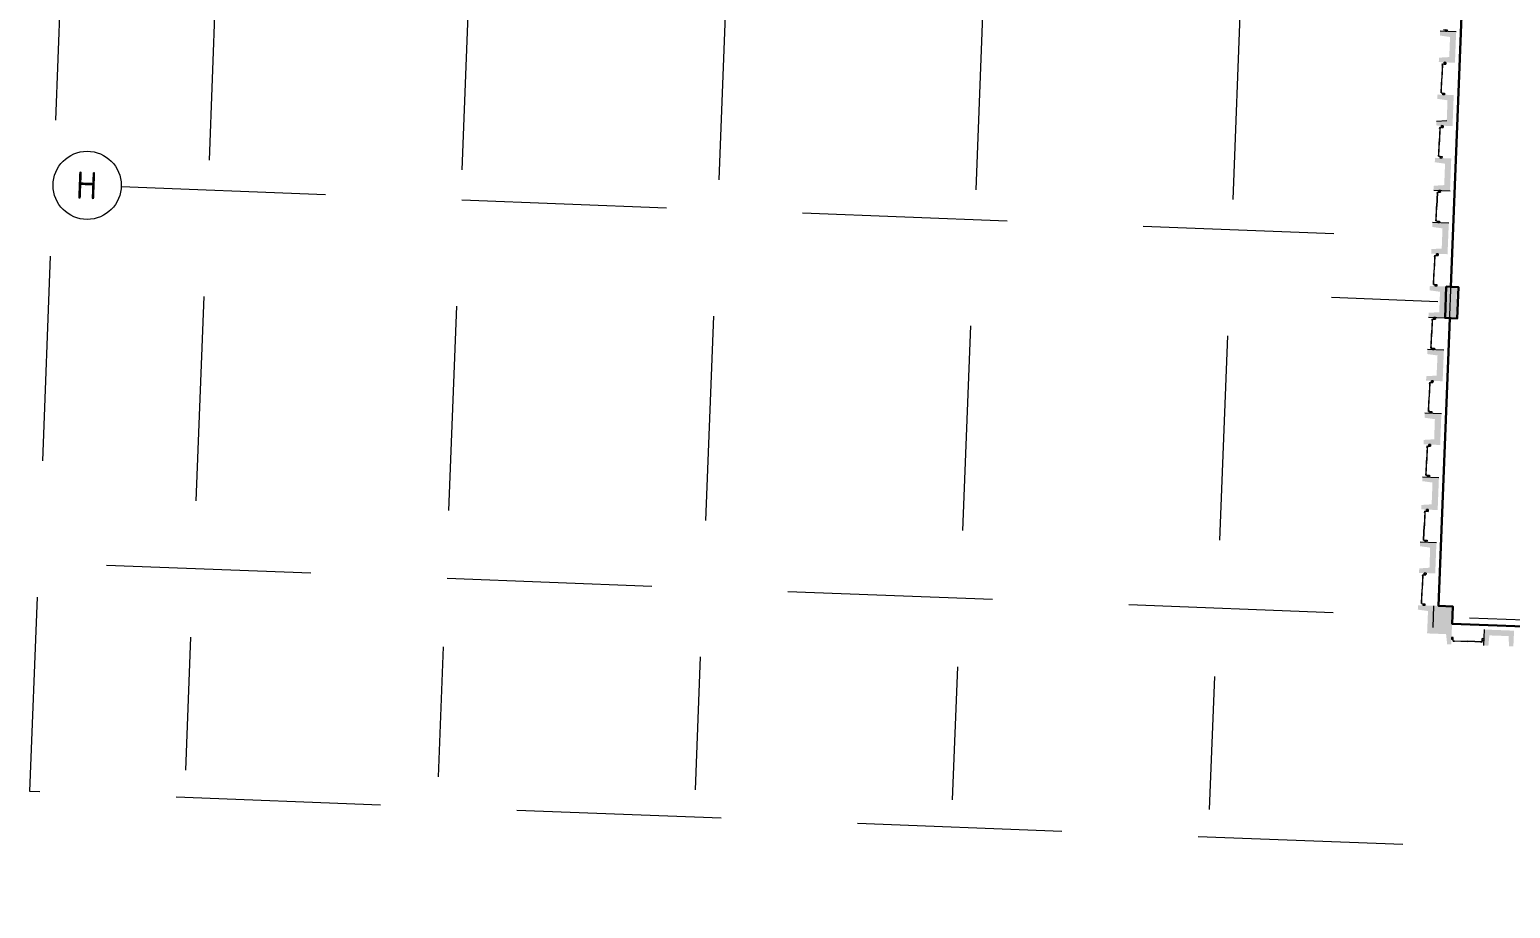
# Model space of a CAD drawing. Header units: millimetres. Extents: x 106070952 to 106162461, y 302813628 to 302883716.
# Drawn here: x 106070952 to 106114381, y 302813628 to 302839403 of the extents above; entities that cross this region are included whole.
import ezdxf
from ezdxf.enums import TextEntityAlignment as Align

# ---------------------------------------------------------------- set-up
doc = ezdxf.new("R2010")
doc.units = ezdxf.units.MM
doc.header["$MEASUREMENT"] = 0
doc.linetypes.add('DGN Style 2', pattern=[10000, 6000, -4000])
doc.linetypes.add('DGN Style 4', pattern=[16010, 8000, -4000, 10, -4000])
for name, color, linetype, lineweight in [('ANNO-AREA', 3, 'Continuous', 30), ('GRID', 1, 'DGN Style 4', 13), ('STRC-CONC', 120, 'Continuous', 30), ('STRC-PCST', 122, 'Continuous', 30), ('WALL-GLAZ', 140, 'Continuous', 13)]:
    doc.layers.add(name, color=color, linetype=linetype, lineweight=lineweight)
doc.layers.add('MISC-CADC', color=1, linetype='Continuous', lineweight=0, plot=False)
doc.styles.add('TXT', font='isocp.shx')

msp = doc.modelspace()

# ---------------------------------------------------------------- hatches: boundary and pattern name
at = {"layer": 'STRC-CONC', "linetype": 'Continuous', "lineweight": 30}
for points in [[(106112784, 302830969), (106112468, 302830982), (106112500, 302831831), (106112817, 302831818)], [(106112665, 302821844), (106112115, 302821866), (106112140, 302822505), (106112690, 302822484)]]:
    msp.add_hatch(color=172, dxfattribs=at).paths.add_polyline_path(points)
at = {"layer": 'STRC-PCST', "lineweight": 0}
for points in [[(106112755, 302838431), (106112281, 302838450), (106112287, 302838580), (106112588, 302838598), (106112611, 302839188), (106112312, 302839229), (106112317, 302839359), (106112790, 302839340)], [(106112684, 302836573), (106112207, 302836592), (106112213, 302836722), (106112515, 302836740), (106112537, 302837330), (106112239, 302837372), (106112244, 302837501), (106112719, 302837483)], [(106112610, 302834675), (106112131, 302834694), (106112136, 302834824), (106112440, 302834842), (106112465, 302835471), (106112164, 302835513), (106112169, 302835643), (106112647, 302835624)], [(106112538, 302832816), (106112057, 302832835), (106112062, 302832965), (106112367, 302832983), (106112390, 302833573), (106112088, 302833615), (106112093, 302833744), (106112574, 302833726)], [(106112466, 302830948), (106111982, 302830967), (106111987, 302831097), (106112294, 302831115), (106112317, 302831714), (106112013, 302831756), (106112019, 302831886), (106112502, 302831867)], [(106112394, 302829089), (106111909, 302829108), (106111914, 302829238), (106112216, 302829256), (106112244, 302829846), (106111940, 302829887), (106111945, 302830017), (106112430, 302829999)], [(106112322, 302827220), (106111836, 302827240), (106111841, 302827369), (106112146, 302827387), (106112166, 302827977), (106111866, 302828019), (106111872, 302828149), (106112357, 302828130)], [(106112248, 302825312), (106111766, 302825331), (106111771, 302825461), (106112072, 302825479), (106112097, 302826118), (106111794, 302826160), (106111799, 302826290), (106112285, 302826271)], [(106112177, 302823454), (106111703, 302823470), (106111707, 302823600), (106112008, 302823620), (106112028, 302824210), (106111729, 302824251), (106111734, 302824381), (106112212, 302824363)], [(106112647, 302821369), (106112527, 302821373), (106112495, 302821672), (106111938, 302821694), (106111965, 302822351), (106111666, 302822391), (106111670, 302822521), (106112140, 302822505), (106112115, 302821866), (106112665, 302821844)], [(106114468, 302821310), (106114338, 302821315), (106114332, 302821615), (106113765, 302821635), (106113736, 302821336), (106113606, 302821341), (106113621, 302821807), (106114489, 302821774)]]:
    msp.add_hatch(color=256, dxfattribs=at).paths.add_polyline_path(points)

# ---------------------------------------------------------------- linework, layer by layer
at = {"layer": 'ANNO-AREA', "flags": 128}
msp.add_lwpolyline([(106118984, 302821735), (106112669, 302821979), (106112690, 302822484), (106112277, 302822500), (106112603, 302830942), (106112823, 302830934), (106112859, 302831853), (106112639, 302831862), (106112965, 302840304)], dxfattribs=at)
at = {"layer": 'GRID', "color": 251, "linetype": 'DGN Style 2', "lineweight": 0}
for p, q in [((106077989, 302881542), (106075522, 302817685)), ((106085401, 302881256), (106082937, 302817491)), ((106092939, 302880965), (106090472, 302817107)), ((106100477, 302880673), (106098010, 302816816)), ((106108016, 302880382), (106105548, 302816525)), ((106073638, 302834797), (106109203, 302833423)), ((106142230, 302830264), (106109131, 302831543)), ((106073209, 302823699), (106141874, 302821045))]:
    msp.add_line(p, q, dxfattribs=at)
at = {"layer": 'GRID', "color": 251, "linetype": 'Continuous', "lineweight": 0}
msp.add_circle((106072639, 302834836), 1000, dxfattribs=at)
at = {"layer": 'MISC-CADC', "linetype": 'DGN Style 2', "flags": 128}
msp.add_lwpolyline([(106162461, 302880279), (106073528, 302883716), (106070952, 302817065), (106159886, 302813628), (106162461, 302880279)], close=True, dxfattribs=at)
msp.add_lwpolyline([(106162461, 302880279), (106073528, 302883716), (106070952, 302817065), (106159886, 302813628), (106162461, 302880279)], close=True, dxfattribs=at)
at = {"layer": 'STRC-CONC', "color": 1, "linetype": 'Continuous', "lineweight": 30, "flags": 128}
msp.add_lwpolyline([(106112502, 302831867), (106112859, 302831853), (106112823, 302830934), (106112466, 302830948), (106112502, 302831867)], close=True, dxfattribs=at)
at = {"layer": 'STRC-PCST', "lineweight": 0}
for p, q in [((106112791, 302839341), (106112317, 302839359)), ((106112213, 302836722), (106112515, 302836740)), ((106112131, 302834694), (106112610, 302834675)), ((106112574, 302833726), (106112093, 302833744)), ((106111982, 302830967), (106112466, 302830948)), ((106112430, 302829999), (106111945, 302830017)), ((106112357, 302828130), (106111872, 302828149)), ((106111799, 302826290), (106112285, 302826271)), ((106111734, 302824381), (106112212, 302824363)), ((106112115, 302821866), (106112140, 302822505)), ((106118985, 302821737), (106112670, 302821981)), ((106113606, 302821341), (106113621, 302821807))]:
    msp.add_line(p, q, dxfattribs=at)
at = {"layer": 'STRC-PCST', "lineweight": 0, "flags": 128}
msp.add_lwpolyline([(106112277, 302822499), (106112965, 302840304)], dxfattribs=at)
at = {"layer": 'WALL-GLAZ', "lineweight": 13}
for p, q in [((106112422, 302839404), (106112525, 302839400)), ((106112381, 302838396), (106112379, 302838361)), ((106112381, 302838396), (106112484, 302838392)), ((106112393, 302838396), (106112391, 302838361)), ((106112348, 302837547), (106112350, 302837582)), ((106112348, 302837547), (106112451, 302837543)), ((106112360, 302837546), (106112362, 302837581)), ((106112307, 302836538), (106112305, 302836503)), ((106112307, 302836538), (106112410, 302836534)), ((106112319, 302836538), (106112317, 302836503)), ((106112274, 302835689), (106112276, 302835724)), ((106112286, 302835688), (106112288, 302835723)), ((106112274, 302835689), (106112377, 302835685)), ((106112230, 302834640), (106112229, 302834605)), ((106112230, 302834640), (106112333, 302834636)), ((106112242, 302834639), (106112241, 302834604)), ((106112198, 302833790), (106112199, 302833825)), ((106112198, 302833790), (106112301, 302833787)), ((106112210, 302833790), (106112211, 302833825)), ((106112156, 302832781), (106112155, 302832746)), ((106112156, 302832781), (106112259, 302832777)), ((106112168, 302832781), (106112166, 302832746)), ((106112123, 302831932), (106112125, 302831967)), ((106112123, 302831932), (106112226, 302831928)), ((106112135, 302831931), (106112137, 302831966)), ((106112082, 302830913), (106112080, 302830878)), ((106112082, 302830913), (106112185, 302830909)), ((106112094, 302830912), (106112092, 302830877)), ((106112049, 302830063), (106112051, 302830098)), ((106112049, 302830063), (106112152, 302830059)), ((106112061, 302830063), (106112063, 302830098)), ((106112009, 302829054), (106112007, 302829019)), ((106112009, 302829054), (106112111, 302829050)), ((106112021, 302829054), (106112019, 302829019)), ((106111976, 302828205), (106111977, 302828240)), ((106111976, 302828205), (106112079, 302828201)), ((106111988, 302828204), (106111989, 302828239)), ((106111935, 302827186), (106111934, 302827151)), ((106111935, 302827186), (106112038, 302827182)), ((106111947, 302827185), (106111946, 302827150)), ((106111903, 302826336), (106111904, 302826371)), ((106111903, 302826336), (106112006, 302826332)), ((106111915, 302826336), (106111916, 302826371)), ((106111865, 302825277), (106111864, 302825242)), ((106111865, 302825277), (106111968, 302825273)), ((106111877, 302825277), (106111876, 302825242)), ((106111833, 302824428), (106111834, 302824463)), ((106111833, 302824428), (106111936, 302824424)), ((106111845, 302824427), (106111846, 302824462)), ((106111802, 302823416), (106111801, 302823381)), ((106111802, 302823416), (106111905, 302823412)), ((106111814, 302823416), (106111813, 302823381)), ((106111770, 302822567), (106111771, 302822602)), ((106111770, 302822567), (106111872, 302822563)), ((106111782, 302822567), (106111783, 302822602)), ((106112703, 302821469), (106112707, 302821572)), ((106112703, 302821469), (106112738, 302821467)), ((106112704, 302821481), (106112739, 302821479)), ((106113553, 302821449), (106113518, 302821450)), ((106113553, 302821437), (106113518, 302821438)), ((106113553, 302821437), (106113556, 302821540))]:
    msp.add_line(p, q, dxfattribs=at)
at = {"layer": 'WALL-GLAZ', "lineweight": 0}
for p, q in [((106112475, 302839402), (106112473, 302839352)), ((106112523, 302839350), (106112525, 302839400)), ((106112383, 302838384), (106112367, 302837971)), ((106112386, 302838384), (106112370, 302837971)), ((106112389, 302838384), (106112373, 302837971)), ((106112380, 302838371), (106112380, 302838361)), ((106112381, 302838371), (106112381, 302838361)), ((106112382, 302838371), (106112382, 302838361)), ((106112383, 302838384), (106112389, 302838384)), ((106112434, 302838394), (106112436, 302838444)), ((106112485, 302838442), (106112484, 302838392)), ((106112352, 302837559), (106112367, 302837971)), ((106112355, 302837558), (106112370, 302837971)), ((106112358, 302837558), (106112373, 302837971)), ((106112350, 302837572), (106112350, 302837582)), ((106112351, 302837572), (106112351, 302837582)), ((106112352, 302837572), (106112352, 302837582)), ((106112352, 302837559), (106112358, 302837558)), ((106112401, 302837545), (106112399, 302837495)), ((106112449, 302837493), (106112451, 302837543)), ((106112360, 302836536), (106112361, 302836586)), ((106112411, 302836584), (106112410, 302836534)), ((106112309, 302836526), (106112293, 302836113)), ((106112312, 302836526), (106112296, 302836113)), ((106112315, 302836526), (106112299, 302836113)), ((106112306, 302836513), (106112306, 302836503)), ((106112307, 302836513), (106112307, 302836503)), ((106112308, 302836513), (106112308, 302836503)), ((106112309, 302836526), (106112315, 302836526)), ((106112276, 302835714), (106112276, 302835724)), ((106112277, 302835714), (106112277, 302835724)), ((106112278, 302835701), (106112293, 302836113)), ((106112278, 302835714), (106112278, 302835724)), ((106112278, 302835701), (106112284, 302835701)), ((106112281, 302835701), (106112296, 302836113)), ((106112284, 302835701), (106112299, 302836113)), ((106112327, 302835687), (106112325, 302835637)), ((106112375, 302835635), (106112377, 302835685)), ((106112233, 302834628), (106112217, 302834215)), ((106112236, 302834628), (106112220, 302834215)), ((106112239, 302834627), (106112223, 302834215)), ((106112230, 302834615), (106112230, 302834605)), ((106112231, 302834615), (106112231, 302834605)), ((106112232, 302834615), (106112231, 302834605)), ((106112233, 302834628), (106112239, 302834627)), ((106112283, 302834638), (106112285, 302834688)), ((106112335, 302834686), (106112333, 302834636)), ((106112201, 302833802), (106112217, 302834215)), ((106112204, 302833802), (106112220, 302834215)), ((106112207, 302833802), (106112223, 302834215)), ((106112200, 302833816), (106112200, 302833825)), ((106112200, 302833816), (106112201, 302833825)), ((106112201, 302833816), (106112202, 302833825)), ((106112201, 302833802), (106112207, 302833802)), ((106112251, 302833788), (106112249, 302833738)), ((106112299, 302833737), (106112301, 302833787)), ((106112158, 302832769), (106112143, 302832357)), ((106112161, 302832769), (106112146, 302832356)), ((106112164, 302832769), (106112149, 302832356)), ((106112156, 302832756), (106112155, 302832746)), ((106112156, 302832756), (106112156, 302832746)), ((106112157, 302832756), (106112157, 302832746)), ((106112158, 302832769), (106112164, 302832769)), ((106112209, 302832779), (106112211, 302832829)), ((106112261, 302832827), (106112259, 302832777)), ((106112127, 302831944), (106112143, 302832357)), ((106112130, 302831944), (106112146, 302832356)), ((106112133, 302831944), (106112149, 302832356)), ((106112125, 302831957), (106112126, 302831967)), ((106112126, 302831957), (106112126, 302831967)), ((106112127, 302831957), (106112127, 302831967)), ((106112127, 302831944), (106112133, 302831944)), ((106112176, 302831930), (106112174, 302831880)), ((106112224, 302831878), (106112226, 302831928)), ((106112135, 302830911), (106112136, 302830961)), ((106112186, 302830959), (106112185, 302830909)), ((106112053, 302830075), (106112068, 302830488)), ((106112056, 302830075), (106112071, 302830488)), ((106112059, 302830075), (106112074, 302830488)), ((106112084, 302830901), (106112068, 302830488)), ((106112087, 302830901), (106112071, 302830488)), ((106112090, 302830900), (106112074, 302830488)), ((106112081, 302830888), (106112081, 302830878)), ((106112082, 302830888), (106112082, 302830878)), ((106112083, 302830888), (106112083, 302830878)), ((106112084, 302830901), (106112090, 302830900)), ((106112051, 302830089), (106112051, 302830098)), ((106112052, 302830089), (106112052, 302830098)), ((106112052, 302830088), (106112053, 302830098)), ((106112053, 302830075), (106112059, 302830075)), ((106112102, 302830061), (106112100, 302830011)), ((106112150, 302830010), (106112152, 302830059)), ((106112011, 302829042), (106111995, 302828629)), ((106112014, 302829042), (106111998, 302828629)), ((106112017, 302829042), (106112001, 302828629)), ((106112008, 302829029), (106112008, 302829019)), ((106112009, 302829029), (106112009, 302829019)), ((106112010, 302829029), (106112010, 302829019)), ((106112011, 302829042), (106112017, 302829042)), ((106112061, 302829052), (106112063, 302829102)), ((106112113, 302829100), (106112111, 302829050)), ((106111980, 302828217), (106111995, 302828629)), ((106111983, 302828217), (106111998, 302828629)), ((106111986, 302828217), (106112001, 302828629)), ((106111978, 302828230), (106111978, 302828240)), ((106111979, 302828230), (106111979, 302828240)), ((106111979, 302828230), (106111980, 302828240)), ((106111980, 302828217), (106111986, 302828217)), ((106112029, 302828203), (106112027, 302828153)), ((106112077, 302828151), (106112079, 302828201)), ((106111938, 302827174), (106111922, 302826761)), ((106111941, 302827173), (106111925, 302826761)), ((106111944, 302827173), (106111928, 302826761)), ((106111935, 302827160), (106111934, 302827151)), ((106111936, 302827160), (106111935, 302827151)), ((106111936, 302827160), (106111936, 302827151)), ((106111938, 302827174), (106111944, 302827173)), ((106111988, 302827184), (106111990, 302827234)), ((106112040, 302827232), (106112038, 302827182)), ((106111906, 302826348), (106111922, 302826761)), ((106111909, 302826348), (106111925, 302826761)), ((106111912, 302826348), (106111928, 302826761)), ((106111904, 302826361), (106111905, 302826371)), ((106111905, 302826361), (106111905, 302826371)), ((106111906, 302826361), (106111906, 302826371)), ((106111906, 302826348), (106111912, 302826348)), ((106111956, 302826334), (106111954, 302826284)), ((106112004, 302826282), (106112006, 302826332)), ((106111918, 302825275), (106111920, 302825325)), ((106111970, 302825323), (106111968, 302825273)), ((106111836, 302824439), (106111852, 302824852)), ((106111839, 302824439), (106111855, 302824852)), ((106111842, 302824439), (106111858, 302824852)), ((106111868, 302825265), (106111852, 302824852)), ((106111871, 302825265), (106111855, 302824852)), ((106111874, 302825265), (106111858, 302824852)), ((106111865, 302825252), (106111865, 302825242)), ((106111866, 302825252), (106111865, 302825242)), ((106111867, 302825252), (106111866, 302825242)), ((106111868, 302825265), (106111874, 302825265)), ((106111834, 302824453), (106111835, 302824463)), ((106111835, 302824453), (106111836, 302824462)), ((106111836, 302824453), (106111836, 302824462)), ((106111836, 302824439), (106111842, 302824439)), ((106111886, 302824426), (106111884, 302824376)), ((106111934, 302824374), (106111936, 302824424)), ((106111804, 302823404), (106111789, 302822992)), ((106111807, 302823404), (106111792, 302822991)), ((106111810, 302823404), (106111795, 302822991)), ((106111802, 302823391), (106111801, 302823381)), ((106111802, 302823391), (106111802, 302823381)), ((106111803, 302823391), (106111803, 302823381)), ((106111804, 302823404), (106111810, 302823404)), ((106111855, 302823414), (106111857, 302823464)), ((106111907, 302823462), (106111905, 302823412)), ((106111773, 302822579), (106111789, 302822992)), ((106111776, 302822579), (106111792, 302822991)), ((106111779, 302822579), (106111795, 302822991)), ((106111771, 302822592), (106111772, 302822602)), ((106111772, 302822592), (106111772, 302822602)), ((106111773, 302822592), (106111773, 302822602)), ((106111773, 302822579), (106111779, 302822579)), ((106111822, 302822565), (106111821, 302822515)), ((106111871, 302822513), (106111872, 302822563)), ((106112705, 302821522), (106112655, 302821523)), ((106112657, 302821573), (106112707, 302821572)), ((106112715, 302821471), (106112716, 302821477)), ((106112715, 302821474), (106113128, 302821459)), ((106112715, 302821471), (106113128, 302821456)), ((106112716, 302821477), (106113128, 302821462)), ((106112728, 302821470), (106112738, 302821470)), ((106112728, 302821469), (106112738, 302821469)), ((106112728, 302821468), (106112738, 302821468)), ((106113541, 302821446), (106113128, 302821462)), ((106113541, 302821443), (106113128, 302821459)), ((106113541, 302821440), (106113128, 302821456)), ((106113527, 302821439), (106113518, 302821440)), ((106113527, 302821440), (106113518, 302821440)), ((106113527, 302821439), (106113518, 302821439)), ((106113541, 302821440), (106113541, 302821446)), ((106113555, 302821490), (106113605, 302821488)), ((106113606, 302821538), (106113556, 302821540))]:
    msp.add_line(p, q, dxfattribs=at)
at = {"layer": 'WALL-GLAZ', "lineweight": 13, "flags": 128}
for points in [[(106112473, 302839352), (106112475, 302839402), (106112525, 302839400), (106112523, 302839350), (106112473, 302839352)], [(106112436, 302838444), (106112434, 302838394), (106112484, 302838392), (106112485, 302838442), (106112436, 302838444)], [(106112399, 302837495), (106112401, 302837545), (106112451, 302837543), (106112449, 302837493), (106112399, 302837495)], [(106112361, 302836586), (106112360, 302836536), (106112410, 302836534), (106112411, 302836584), (106112361, 302836586)], [(106112325, 302835637), (106112327, 302835687), (106112377, 302835685), (106112375, 302835635), (106112325, 302835637)], [(106112285, 302834688), (106112283, 302834638), (106112333, 302834636), (106112335, 302834686), (106112285, 302834688)], [(106112249, 302833738), (106112251, 302833788), (106112301, 302833787), (106112299, 302833737), (106112249, 302833738)], [(106112211, 302832829), (106112209, 302832779), (106112259, 302832777), (106112261, 302832827), (106112211, 302832829)], [(106112174, 302831880), (106112176, 302831930), (106112226, 302831928), (106112224, 302831878), (106112174, 302831880)], [(106112136, 302830961), (106112135, 302830911), (106112185, 302830909), (106112186, 302830959), (106112136, 302830961)], [(106112100, 302830011), (106112102, 302830061), (106112152, 302830059), (106112150, 302830010), (106112100, 302830011)], [(106112063, 302829102), (106112061, 302829052), (106112111, 302829050), (106112113, 302829100), (106112063, 302829102)], [(106112027, 302828153), (106112029, 302828203), (106112079, 302828201), (106112077, 302828151), (106112027, 302828153)], [(106111990, 302827234), (106111988, 302827184), (106112038, 302827182), (106112040, 302827232), (106111990, 302827234)], [(106111954, 302826284), (106111956, 302826334), (106112006, 302826332), (106112004, 302826282), (106111954, 302826284)], [(106111920, 302825325), (106111918, 302825275), (106111968, 302825273), (106111970, 302825323), (106111920, 302825325)], [(106111884, 302824376), (106111886, 302824426), (106111936, 302824424), (106111934, 302824374), (106111884, 302824376)], [(106111857, 302823464), (106111855, 302823414), (106111905, 302823412), (106111907, 302823462), (106111857, 302823464)], [(106111821, 302822515), (106111822, 302822565), (106111872, 302822563), (106111871, 302822513), (106111821, 302822515)], [(106112655, 302821523), (106112705, 302821522), (106112707, 302821572), (106112657, 302821573), (106112655, 302821523)], [(106113605, 302821488), (106113555, 302821490), (106113556, 302821540), (106113606, 302821538), (106113605, 302821488)]]:
    msp.add_lwpolyline(points, close=True, dxfattribs=at)
at = {"layer": 'WALL-GLAZ', "lineweight": 0, "flags": 128}
for points in [[(106112379, 302838361), (106112380, 302838371), (106112383, 302838371), (106112382, 302838361), (106112379, 302838361)], [(106112350, 302837582), (106112349, 302837572), (106112352, 302837572), (106112353, 302837581), (106112350, 302837582)], [(106112305, 302836503), (106112306, 302836513), (106112309, 302836513), (106112308, 302836503), (106112305, 302836503)], [(106112276, 302835724), (106112275, 302835714), (106112278, 302835714), (106112279, 302835724), (106112276, 302835724)], [(106112229, 302834605), (106112229, 302834615), (106112232, 302834615), (106112232, 302834605), (106112229, 302834605)], [(106112199, 302833825), (106112199, 302833816), (106112202, 302833815), (106112202, 302833825), (106112199, 302833825)], [(106112155, 302832746), (106112155, 302832756), (106112158, 302832756), (106112157, 302832746), (106112155, 302832746)], [(106112125, 302831967), (106112124, 302831957), (106112127, 302831957), (106112128, 302831967), (106112125, 302831967)], [(106112080, 302830878), (106112081, 302830888), (106112084, 302830888), (106112083, 302830878), (106112080, 302830878)], [(106112051, 302830098), (106112050, 302830089), (106112053, 302830088), (106112054, 302830098), (106112051, 302830098)], [(106112007, 302829019), (106112008, 302829029), (106112011, 302829029), (106112010, 302829019), (106112007, 302829019)], [(106111977, 302828240), (106111977, 302828230), (106111980, 302828230), (106111980, 302828240), (106111977, 302828240)], [(106111934, 302827151), (106111934, 302827161), (106111937, 302827160), (106111937, 302827151), (106111934, 302827151)], [(106111904, 302826371), (106111904, 302826361), (106111907, 302826361), (106111907, 302826371), (106111904, 302826371)], [(106111864, 302825242), (106111864, 302825252), (106111867, 302825252), (106111867, 302825242), (106111864, 302825242)], [(106111834, 302824463), (106111834, 302824453), (106111837, 302824453), (106111837, 302824462), (106111834, 302824463)], [(106111801, 302823381), (106111801, 302823391), (106111804, 302823391), (106111804, 302823381), (106111801, 302823381)], [(106111771, 302822602), (106111770, 302822592), (106111773, 302822592), (106111774, 302822602), (106111771, 302822602)], [(106112738, 302821467), (106112728, 302821468), (106112728, 302821471), (106112738, 302821470), (106112738, 302821467)], [(106113518, 302821438), (106113527, 302821438), (106113528, 302821441), (106113518, 302821441), (106113518, 302821438)]]:
    msp.add_lwpolyline(points, close=True, dxfattribs=at)
for points in [[(106112389, 302838384), (106112392, 302838384), (106112381, 302838396), (106112393, 302838396), (106112380, 302838384), (106112383, 302838384)], [(106112358, 302837558), (106112361, 302837558), (106112348, 302837547), (106112360, 302837546), (106112349, 302837558), (106112352, 302837559)], [(106112315, 302836526), (106112318, 302836526), (106112307, 302836538), (106112319, 302836538), (106112306, 302836526), (106112309, 302836526)], [(106112284, 302835701), (106112287, 302835701), (106112274, 302835689), (106112286, 302835688), (106112275, 302835701), (106112278, 302835701)], [(106112239, 302834627), (106112242, 302834627), (106112230, 302834640), (106112242, 302834639), (106112230, 302834628), (106112233, 302834628)], [(106112207, 302833802), (106112210, 302833802), (106112198, 302833790), (106112210, 302833790), (106112199, 302833802), (106112201, 302833802)], [(106112164, 302832769), (106112167, 302832769), (106112156, 302832781), (106112168, 302832781), (106112155, 302832769), (106112158, 302832769)], [(106112133, 302831944), (106112136, 302831944), (106112123, 302831932), (106112135, 302831931), (106112124, 302831944), (106112127, 302831944)], [(106112090, 302830900), (106112093, 302830900), (106112082, 302830913), (106112094, 302830912), (106112081, 302830901), (106112084, 302830901)], [(106112059, 302830075), (106112062, 302830075), (106112049, 302830063), (106112061, 302830063), (106112050, 302830075), (106112053, 302830075)], [(106112017, 302829042), (106112020, 302829042), (106112009, 302829054), (106112021, 302829054), (106112008, 302829042), (106112011, 302829042)], [(106111986, 302828217), (106111988, 302828216), (106111976, 302828205), (106111988, 302828204), (106111977, 302828217), (106111980, 302828217)], [(106111944, 302827173), (106111946, 302827173), (106111935, 302827186), (106111947, 302827185), (106111935, 302827174), (106111938, 302827174)], [(106111912, 302826348), (106111915, 302826348), (106111903, 302826336), (106111915, 302826336), (106111903, 302826348), (106111906, 302826348)], [(106111874, 302825265), (106111877, 302825264), (106111865, 302825277), (106111877, 302825277), (106111865, 302825265), (106111868, 302825265)], [(106111842, 302824439), (106111845, 302824439), (106111833, 302824428), (106111845, 302824427), (106111833, 302824439), (106111836, 302824439)], [(106111810, 302823404), (106111813, 302823404), (106111802, 302823416), (106111814, 302823416), (106111801, 302823405), (106111804, 302823404)], [(106111779, 302822579), (106111782, 302822579), (106111770, 302822567), (106111782, 302822567), (106111770, 302822579), (106111773, 302822579)], [(106112716, 302821477), (106112716, 302821480), (106112703, 302821469), (106112704, 302821481), (106112715, 302821468), (106112715, 302821471)], [(106113541, 302821446), (106113541, 302821449), (106113553, 302821437), (106113553, 302821449), (106113541, 302821437), (106113541, 302821440)]]:
    msp.add_lwpolyline(points, dxfattribs=at)
at = {"layer": 'WALL-GLAZ', "lineweight": 0}
for centre in [(106112390, 302838364), (106112360, 302837578), (106112316, 302836506), (106112286, 302835720), (106112240, 302834608), (106112210, 302833822), (106112165, 302832749), (106112135, 302831963), (106112091, 302830881), (106112061, 302830095), (106112018, 302829022), (106111988, 302828236), (106111944, 302827154), (106111914, 302826368), (106111874, 302825245), (106111844, 302824459), (106111811, 302823384), (106111781, 302822598), (106112735, 302821478), (106113521, 302821448)]:
    msp.add_circle(centre, 1.5, dxfattribs=at)

# ---------------------------------------------------------------- texts
at = {"layer": 'GRID', "color": 251, "linetype": 'Continuous', "lineweight": 0, "style": 'TXT'}
msp.add_text('H', height=800, rotation=357.787, dxfattribs=at).set_placement((106072626, 302834836), align=Align.MIDDLE_CENTER)

doc.saveas('drawing.dxf')
